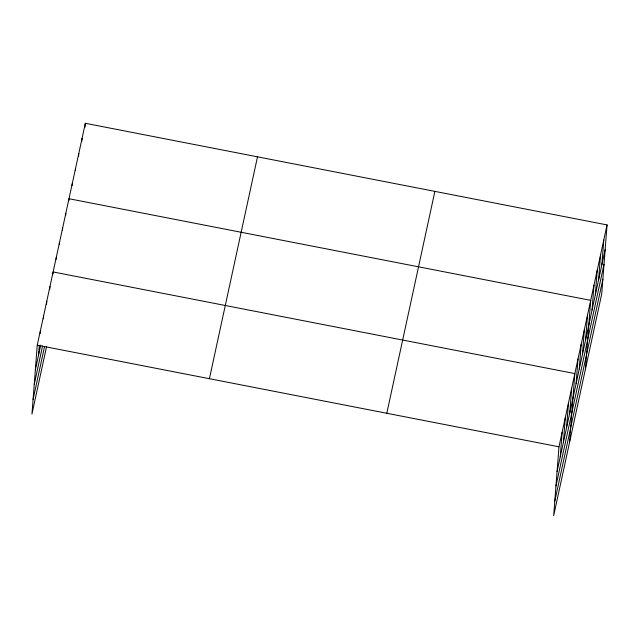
<?xml version="1.0" encoding="UTF-8"?>
<svg xmlns="http://www.w3.org/2000/svg" width="639" height="639" viewBox="0 0 639 639"><rect width="100%" height="100%" fill="white"/><g stroke="black" fill="none" stroke-linecap="round" stroke-linejoin="round"><path stroke-width="0.96" d="M607.05 224.92L558.973 446.805L553.67 515.713L601.746 293.828L607.05 224.92L85.33 123.287L37.254 345.172L31.95 414.08L46.623 346.354M38.532 355.188L39.291 345.324M40.201 333.486L40.425 330.523M43.372 318.845L43.596 315.882M46.543 304.196L46.775 301.241M49.714 289.555L49.946 286.591M52.965 273.923L53.117 271.95L574.836 373.583L569.533 442.492M56.136 259.274L56.288 257.301M59.315 244.633L59.467 242.66M62.486 229.992L62.638 228.019M65.657 215.343L65.809 213.37M68.828 200.702L68.98 198.729L590.7 300.362L585.404 369.27M72.103 185.614L72.255 183.641M75.37 170.525L75.522 168.552M78.565 156.419L78.789 153.464M81.832 141.331L82.064 138.375M85.027 127.233L85.33 123.287M560.251 456.821L562.144 432.156M563.422 442.18L565.315 417.515M566.593 427.531L568.494 402.866M569.764 412.89L571.665 388.224M576.114 383.6L578.007 358.934M579.285 368.959L581.186 344.293M582.456 354.31L584.358 329.644M585.636 339.668L587.529 315.003M592.073 309.931L593.974 285.274M595.34 294.843L597.241 270.185M598.615 279.754L600.508 255.097M601.882 264.674L603.783 240.008M35.353 369.837L40.712 345.124M34.234 384.438L42.557 345.995M33.076 399.479L44.578 346.394M209.416 378.711L257.501 156.827M386.803 413.265L434.879 191.38M557.072 471.462L605.149 249.585M555.954 486.071L604.031 264.187M554.796 501.112L602.873 279.227M37.254 345.172L558.973 446.805"/></g></svg>
